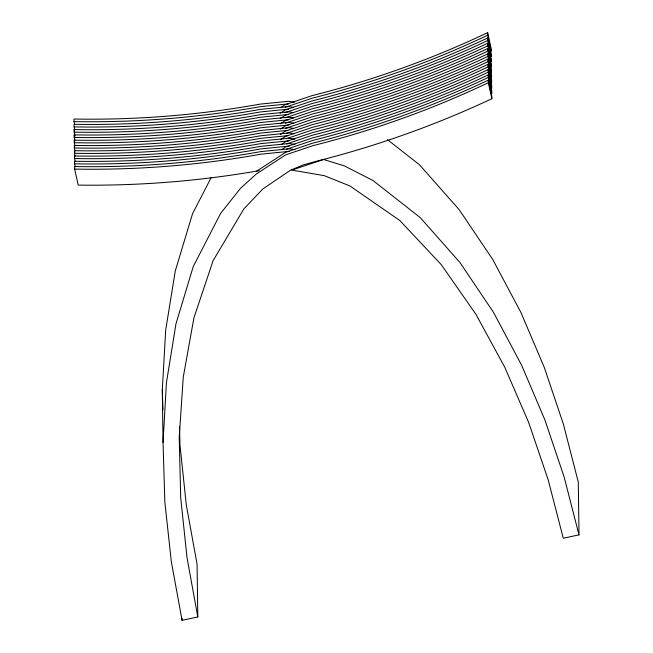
<?xml version="1.0" encoding="UTF-8"?>
<svg xmlns="http://www.w3.org/2000/svg" width="653" height="653" viewBox="0 0 653 653"><rect width="100%" height="100%" fill="white"/><g stroke="black" fill="none" stroke-linecap="round" stroke-linejoin="round"><path stroke-width="0.98" d="M179.526 426.801L179.967 444.881L186.285 504.842L197.075 564.184L197.802 616.963L182.065 620.35L171.306 561.539L164.85 502.124L163.038 442.383L162.319 389.612L165.707 329.945L175.273 270.954L192.545 213.719L211.123 177.681M163.038 442.383L166.425 382.723L175.992 323.733L193.264 266.497L220.673 213.343L240.549 188.276L256.466 173.894L285.753 154.818L312.754 145.709A946.744 936.418 -0.8 0 0 488.338 82.727L488.297 80.148A946.744 936.418 -0.8 0 1 312.722 143.138L285.72 152.247L256.425 171.323M280.888 107.476L285.067 104.749L312.069 95.64A946.744 936.418 -0.8 0 0 487.652 32.65L491.17 48.649L491.203 51.22L487.685 35.221L487.652 32.65M280.121 113.296L285.141 110.022L312.142 100.913A946.744 936.418 -0.8 0 0 487.726 37.931L491.244 53.921L491.276 56.501L487.758 40.502L487.726 37.931M280.194 118.577L285.214 115.303L312.216 106.194A946.744 936.418 -0.8 0 0 487.799 43.204L491.309 59.203L491.35 61.774L487.832 45.783L487.799 43.204M280.268 123.85L285.288 120.585L312.289 111.475A946.744 936.418 -0.8 0 0 487.864 48.485L491.382 64.476L491.423 67.055L487.905 51.056L487.864 48.485M280.333 129.131L285.353 125.858L312.363 116.748A946.744 936.418 -0.8 0 0 487.938 53.758L491.456 69.757L491.489 72.328L487.979 56.338L487.938 53.758M280.406 134.404L285.426 131.139L312.428 122.029A946.744 936.418 -0.8 0 0 488.011 59.039L491.529 75.03L491.562 77.609L488.044 61.611L488.011 59.039M280.48 139.685L285.5 136.412L312.501 127.302A946.744 936.418 -0.8 0 0 488.085 64.312L491.603 80.311L491.636 82.882L488.118 66.892L488.085 64.312M281.386 144.419L285.573 141.693L312.575 132.583A946.744 936.418 -0.8 0 0 488.158 69.593L491.676 85.592L491.709 88.163L488.191 72.165L488.158 69.593M281.459 149.692L285.647 146.966L312.648 137.856A946.744 936.418 -0.8 0 0 488.232 74.875L491.742 90.865L491.782 93.444L488.264 77.446L488.232 74.875M285.1 107.321L312.11 98.211A946.744 936.418 -0.8 0 0 487.685 35.221M285.173 112.602L312.175 103.492A946.744 936.418 -0.8 0 0 487.758 40.502M285.247 117.875L312.248 108.765A946.744 936.418 -0.8 0 0 487.832 45.783M285.32 123.156L312.322 114.046A946.744 936.418 -0.8 0 0 487.905 51.056M285.394 128.429L312.395 119.328A946.744 936.418 -0.8 0 0 487.979 56.338M286.43 133.383L312.469 124.601A946.744 936.418 -0.8 0 0 488.044 61.611M286.504 138.665L312.542 129.882A946.744 936.418 -0.8 0 0 488.118 66.892M286.569 143.938L312.607 135.155A946.744 936.418 -0.8 0 0 488.191 72.165M286.643 149.219L312.681 140.436A946.744 936.418 -0.8 0 0 488.264 77.446M579.007 534.856L563.278 538.243L548.177 479.833L528.75 422.695L504.785 367.264L475.857 314.215L441.248 264.62L399.807 220.502L350.016 186.007L324.386 175.69L291.711 170.066L323.659 159.512L344.409 165.911L373.01 180.53L420.254 217.612L459.998 262.563L493.464 312.289L521.6 365.158L545.026 420.238L564.11 476.943L579.007 534.856L578.289 482.077L563.384 424.164L544.308 367.459L520.882 312.387L492.746 259.51L459.271 209.784L419.536 164.834L387.507 139.693M288.561 103.868L260.172 106.684A946.744 936.418 -0.8 0 1 74.026 121.605L73.993 119.034A946.744 936.418 -0.8 0 0 260.139 104.113L288.528 101.288L294.421 102.227M288.634 109.141L260.245 111.965A946.744 936.418 -0.8 0 1 74.099 126.886L74.067 124.307A946.744 936.418 -0.8 0 0 260.212 109.386L288.602 106.57L293.515 107.345M288.708 114.422L260.318 117.238A946.744 936.418 -0.8 0 1 74.173 132.159L74.132 129.588A946.744 936.418 -0.8 0 0 260.286 114.667L288.667 111.851L293.589 112.626M288.781 119.703L260.392 122.519A946.744 936.418 -0.8 0 1 74.238 137.44L74.205 134.869A946.744 936.418 -0.8 0 0 260.359 119.948L288.74 117.124L293.662 117.899M288.846 124.976L260.465 127.8A946.744 936.418 -0.8 0 1 74.311 142.721L74.279 140.142A946.744 936.418 -0.8 0 0 260.425 125.221L288.814 122.405L293.728 123.18M287.908 130.355L260.539 133.073A946.744 936.418 -0.8 0 1 74.385 147.994L74.352 145.423A946.744 936.418 -0.8 0 0 260.498 130.502L288.887 127.678L293.801 128.461M287.981 135.636L260.604 138.354A946.744 936.418 -0.8 0 1 74.458 153.275L74.426 150.696A946.744 936.418 -0.8 0 0 260.571 135.775L288.961 132.959L293.874 133.734M289.067 140.811L260.678 143.627A946.744 936.418 -0.8 0 1 74.532 158.548L74.491 155.977A946.744 936.418 -0.8 0 0 260.645 141.056L289.034 138.232L294.927 139.171M289.14 146.084L260.751 148.908A946.744 936.418 -0.8 0 1 74.605 163.83L74.564 161.25A946.744 936.418 -0.8 0 0 260.718 146.337L289.099 143.513L295.001 144.444M289.206 151.365L260.825 154.19A946.744 936.418 -0.8 0 1 74.671 169.103L74.638 166.531A946.744 936.418 -0.8 0 0 260.792 151.61L289.173 148.794L295.074 149.725M488.297 80.148L491.815 96.146L491.856 98.717A962.857 952.352 -0.8 0 1 316.183 161.291L302.91 165.021L290.234 170.384L262.865 188.937L243.887 208.862L213.082 260.718L193.908 317.897L183.248 377.238L179.216 437.388L180.693 497.659L187.011 557.621L197.802 616.963M488.338 82.727L491.856 98.717M74.026 121.605L74.646 124.429M74.099 126.886L74.72 129.71M74.132 129.588L74.752 132.412M74.173 132.159L74.997 135.922M74.205 134.869L74.826 137.685M74.238 137.44L74.866 140.264M74.279 140.142L74.695 142.028M74.311 142.721L74.932 145.537M74.352 145.423L74.769 147.3M74.385 147.994L75.005 150.819M74.426 150.696L74.834 152.582M74.458 153.275L75.079 156.091M74.532 158.548L75.152 161.373M74.605 163.83L75.226 166.654M74.671 169.103L78.189 185.101A962.857 952.352 -0.8 0 0 259.249 170.653M162.319 389.612L162.932 409.855M182.032 618.318L182.065 620.35"/></g></svg>
